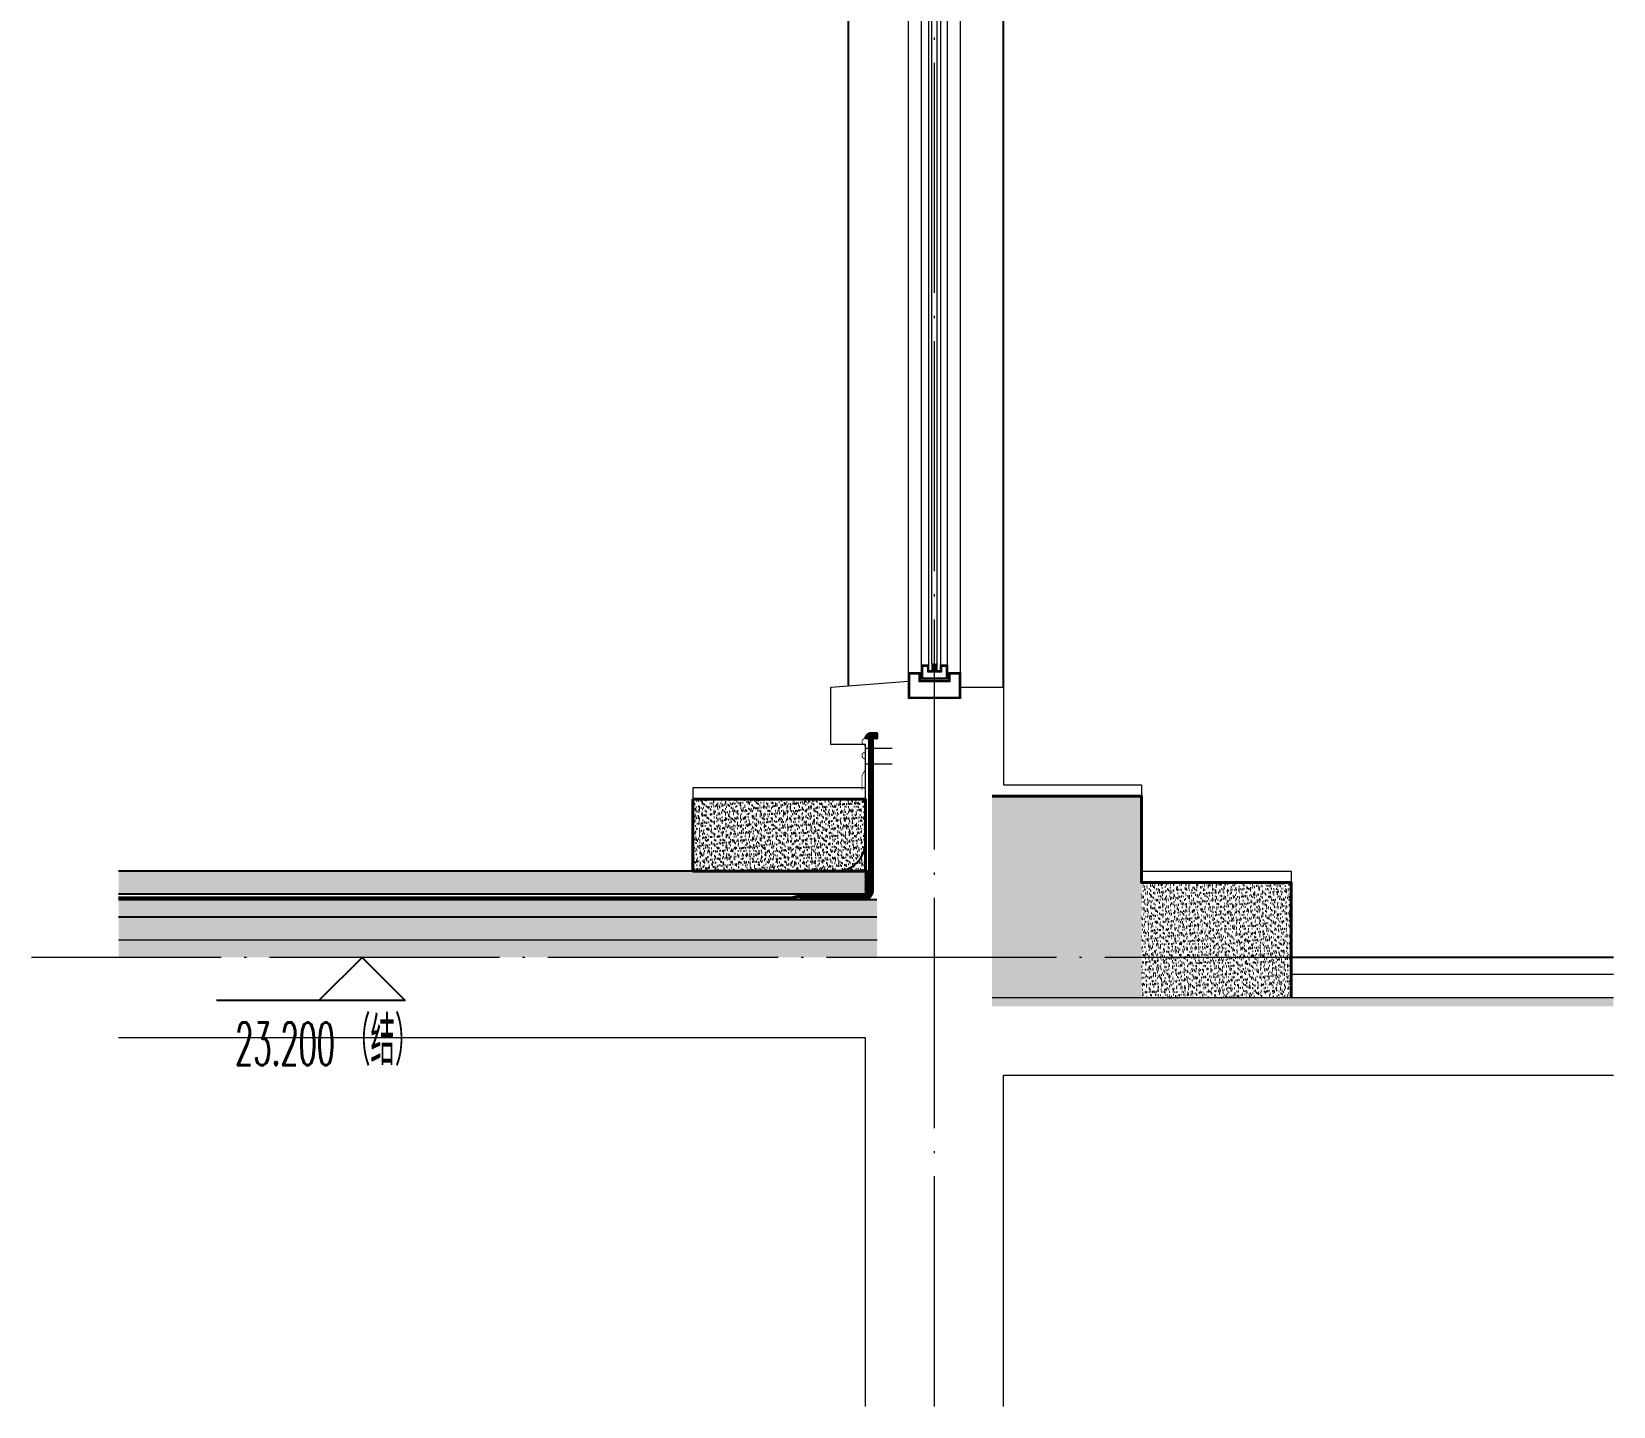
# Model space of a CAD drawing. Extents: x -518115 to 790560, y -210384 to 1628073.
# Drawn here: x 681655 to 684405, y -157481 to -155091 of the extents above; entities that cross this region are included whole.
import ezdxf

# ---------------------------------------------------------------- set-up
doc = ezdxf.new("R2010")
doc.units = 0
doc.header["$LTSCALE"] = 1000
doc.header["$MEASUREMENT"] = 0
doc.linetypes.add('DASH', pattern=[0.35, 0.25, -0.1])
doc.linetypes.add('DOTE', pattern=[2.4200000000000004, 2, -0.2, 0.02, -0.2])
for name, color, linetype in [('3-屋面构造层', 157, 'Continuous'), ('DIM_ELEV', 3, 'Continuous'), ('SURFACE', 6, 'Continuous'), ('看线', 251, 'Continuous'), ('立面-看线', 251, 'Continuous')]:
    doc.layers.add(name, color=color, linetype=linetype)
for name, color, linetype, lineweight in [('DOTE', 19, 'DOTE', 9), ('PUB_HATCH', 8, 'Continuous', 9), ('S_WINDOW', 144, 'Continuous', 15), ('WALL', 9, 'Continuous', 40), ('内粉刷', 37, 'Continuous', 9), ('细细', 250, 'Continuous', 0)]:
    doc.layers.add(name, color=color, linetype=linetype, lineweight=lineweight)
doc.styles.add('_TCH_DIM', font='SIMPLEX.shx', dxfattribs={"width": 0.7, "bigfont": 'GBCBIG.shx'})
pattern_1 = [(315.0000000000001, (-439411.4025467164, 49780.52956982606), (-1.767766952966368, -1.76776695296637), []), (315.0000000000001, (-439410.2240354163, 49780.52956982606), (-1.767766952966368, -1.76776695296637), [])]

# ---------------------------------------------------------------- blocks, each defined once
blk = doc.blocks.new('FGHFG4334GDFGDFFGGGGGGDFG4G')
at = {"layer": 'SURFACE', "const_width": 2.25}
for points in [[(46.50594613142312, -2.328306436538696e-10), (0, 0)], [(46.50594613142312, -27.64099938771687), (0, -27.64099938748404)]]:
    blk.add_lwpolyline(points, dxfattribs=at)
at = {"layer": 'SURFACE', "const_width": 1.5}
blk.add_lwpolyline([(46.50594613142312, 17.19615260045975, -0.9999999995343386), (46.50594613142312, 5.196152600459754), (46.50594613142312, -6.803847399540246, -0.9999999995343386), (46.50594613142312, -18.80384739954025), (46.50594613142312, -36.80384739954025), (52.50594613142312, -47.99999982025474), (52.50594613188878, -72.80384739907458)], format="xyb", dxfattribs=at)

msp = doc.modelspace()

# ---------------------------------------------------------------- hatches: boundary and pattern name
at = {"layer": '3-屋面构造层'}
h = msp.add_hatch(dxfattribs=at)
h.set_pattern_fill('隔热材料01', color=256, scale=7.692307726157686, style=0)
h.set_pattern_definition([(270, (-1295785.248150255, -1042599.795316617), (3.846153863078843, -7.065270026171597e-16), [0.3859807709292772, -3.460173092149565]), (270, (-1295788.129592576, -1042599.795316617), (3.846153863078843, -7.065270026171597e-16), [0.3859807709292772, -3.460173092149565]), (90, (-1295786.167150259, -1042602.405239706), (-3.846153863078843, 2.355090008723865e-16), [0.3859807709292772, -3.460173092149565]), (90, (-1295787.210611803, -1042602.405239706), (-3.846153863078843, 2.355090008723865e-16), [0.3859807709292772, -3.460173092149565]), (180, (-1295784.764861792, -1042603.023355093), (-4.710180017447732e-16, -3.846153863078842), [3.848019247702437, 0.001865384623593239]), (135, (-1295785.838496412, -1042602.830374323), (2.135044287520562e-16, 3.846144174701212), [0.32830769375241, -5.110980791721634]), (116.56505, (-1295782.224496396, -1042602.598220476), (8.679276333293947e-06, 3.846148741623309), [0.2157692317187194, -8.38450003689584]), (116.56505, (-1295786.070650259, -1042602.598220476), (8.679276333293947e-06, 3.846148741623309), [0.2157692317187194, -8.38450003689584]), (153.43495, (-1295781.606381009, -1042603.023355093), (-8.6792763309454e-06, 3.846148741623309), [0.431538463437446, -8.16873080517726]), (153.43495, (-1295785.452534872, -1042603.023355093), (-8.6792763309454e-06, 3.846148741623309), [0.431538463437446, -8.16873080517726]), (63.43495000000001, (-1295782.320996396, -1042602.019258935), (-8.67927633286694e-06, 3.846148741623309), [2.054923085965763, -6.545346182648943]), (63.43495000000001, (-1295786.167150259, -1042602.019258935), (-8.67927633286694e-06, 3.846148741623309), [2.054923085965763, -6.545346182648943]), (116.56505, (-1295781.401996392, -1042599.795316617), (8.679276333293947e-06, 3.846148741623309), [0.2157692317187194, -8.38450003689584]), (116.56505, (-1295785.248150255, -1042599.795316617), (8.679276333293947e-06, 3.846148741623309), [0.2157692317187194, -8.38450003689584]), (135, (-1295785.344650256, -1042599.602335847), (2.135044287520562e-16, 3.846144174701212), [0.32830769375241, -5.110980791721634]), (153.43495, (-1295781.73065024, -1042599.370182), (-8.6792763309454e-06, 3.846148741623309), [0.431538463437446, -8.16873080517726]), (153.43495, (-1295785.576804103, -1042599.370182), (-8.6792763309454e-06, 3.846148741623309), [0.431538463437446, -8.16873080517726]), (45, (-1295788.033092575, -1042599.602335847), (2.135044287520562e-16, 3.846144174701212), [0.3283076937524101, -5.110980791721635]), (63.43495000000001, (-1295784.283438713, -1042599.795316617), (-8.67927633286694e-06, 3.846148741623309), [0.215769231718723, -8.384500036895982]), (63.43495000000001, (-1295788.129592576, -1042599.795316617), (-8.67927633286694e-06, 3.846148741623309), [0.215769231718723, -8.384500036895982]), (26.56504999999998, (-1295783.954804096, -1042599.370182), (8.67927633286694e-06, 3.846148741623309), [0.4315384634374462, -8.168730805177264]), (26.56504999999998, (-1295787.800957959, -1042599.370182), (8.67927633286694e-06, 3.846148741623309), [0.4315384634374462, -8.168730805177264]), (116.56505, (-1295783.36445794, -1042602.019258935), (8.679276333293947e-06, 3.846148741623309), [2.054923085965728, -6.545346182648828]), (116.56505, (-1295787.210611803, -1042602.019258935), (8.679276333293947e-06, 3.846148741623309), [2.054923085965728, -6.545346182648828]), (45, (-1295787.539246419, -1042602.830374323), (2.135044287520562e-16, 3.846144174701212), [0.3283076937524101, -5.110980791721635]), (63.43495000000001, (-1295783.460938709, -1042602.598220476), (-8.67927633286694e-06, 3.846148741623309), [0.215769231718723, -8.384500036895982]), (63.43495000000001, (-1295787.307092572, -1042602.598220476), (-8.67927633286694e-06, 3.846148741623309), [0.215769231718723, -8.384500036895982]), (26.56504999999998, (-1295784.079073327, -1042603.023355093), (8.67927633286694e-06, 3.846148741623309), [0.4315384634374462, -8.168730805177264]), (26.56504999999998, (-1295787.92522719, -1042603.023355093), (8.67927633286694e-06, 3.846148741623309), [0.4315384634374462, -8.168730805177264])])
edge = h.paths.add_edge_path()
edge.add_arc((683114.0645553338, -156319.5210745025), 9.230769271389224, 90.00000000232131, 180.0000000023213, ccw=False)
edge.add_line((683114.0645553333, -156310.2903052311), (683124.8337861499, -156310.2903052307))
edge.add_line((683124.8337861499, -156310.2903052307), (683124.8337861503, -156319.5210745021))
edge.add_line((683124.8337861503, -156319.5210745022), (683104.8337860623, -156319.521074503))
h = msp.add_hatch(dxfattribs=at)
h.set_pattern_fill('混凝土', color=256, scale=5, angle=-1.145762838157291, style=0)
h.set_pattern_definition([(48.85423716184272, (-1378546.732563939, -1086691.65599667), (35.79309909095693, -3.854096189547981), [3.75, -41.25]), (353.8542371618427, (-1378546.732563939, -1086691.65599667), (-6.184137843051141, 37.74081061115472), [3, -33]), (99.30563716184271, (-1378543.749805771, -1086691.977171122), (29.60898742232837, 33.88669106072903), [3.1870095, -35.0571056]), (45.0384371618427, (-1378546.532603927, -1086681.65799607), (53.18589730100116, -9.341323687111705), [5.625, -61.875]), (95.4898371618427, (-1378542.100446327, -1086682.436442492), (47.69771455917247, 47.76167945863907), [4.780514399999999, -52.58565]), (350.0384371618427, (-1378546.532603927, -1086681.65799607), (47.69767727589946, 47.76171671284821), [4.5, -49.5]), (19.85423716184271, (-1378541.58359363, -1086684.257476226), (29.43684693449651, -20.72370725831586), [3.75, -41.25]), (324.8542371618427, (-1378541.58359363, -1086684.257476226), (12.88833923098379, 36.00698624317217), [3, -33]), (70.30563716184272, (-1378539.130524151, -1086685.984453398), (42.32519773256788, 15.28324586336042), [3.187009499999982, -35.0571055999997]), (36.35423716184271, (-1378546.732563939, -1086691.65599667), (0.940698498801122, 16.62920732730076), [0, -32.59999999999999, 0, -33.5, 0, -33.125]), (6.354237161842708, (-1378546.732563939, -1086691.65599667), (13.5451798188694, 19.45362572053069), [0, -19.09999999999985, 0, -31.84999999999985, 0, -12.62499999999993]), (326.3542371618427, (-1378557.880334608, -1086691.433041257), (26.66323482308004, -1.661233809339271), [0, -12.5, 0, -39, 0, -51.75]), (316.3542371618427, (-1378562.879334908, -1086691.333061251), (29.25356332174018, 4.421178799928506), [0, -16.25, 0, -25.9, 0, -36.75])])
h.paths.add_polyline_path([(681806.5512022715, -156590.2903053804), (681806.5512022715, -156550.2903053804), (683104.8337874453, -156550.2903053768), (683104.8337845135, -156590.2903053768)])
h = msp.add_hatch(dxfattribs=at)
h.set_pattern_fill('隔热材料03', color=256, scale=12.5, style=0)
h.set_pattern_definition([(113.5779999999999, (-1796202.578170609, -668286.9269531621), (-0.008692621387955055, 6.269962076307432), [1.075, -0.5693124999999999, 2.837499999999999, -0.5693124999999999, 1.075, -0.6824999999999999]), (66.42000000000002, (-1796200.941108108, -668286.9269531621), (2.72778785077741, 6.042481274070449e-05), [1.075, -0.5693125, 2.840375, -0.5693125, 1.075, -0.6825]), (180, (-1796200.941108108, -668286.9269531621), (0, 6.25), [1.636625, -1.0910625]), (180, (-1796202.304983109, -668281.3019531621), (0, 6.25), [1.636625, -1.0910625]), (90, (-1796200.509420609, -668285.9378281622), (2.727749999999999, 1.670265153187096e-16), [0.5217499999999999, -5.728250000000001]), (90, (-1796201.873295609, -668282.8128281622), (2.727749999999999, 1.670265153187096e-16), [0.5217499999999999, -5.728250000000001]), (90, (-1796203.009420609, -668285.9378281622), (2.727749999999999, 1.670265153187096e-16), [0.5217499999999999, -5.728250000000001]), (90, (-1796204.373295609, -668282.8128281622), (2.727749999999999, 1.670265153187096e-16), [0.5217499999999999, -5.728250000000001])])
edge = h.paths.add_edge_path()
edge.add_line((683111.0837867217, -156550.2903056339), (683111.0837859794, -156586.244852616))
edge.add_arc((683104.8337859794, -156586.2448524685), 6.250000000116417, -89.9999999966115, -1.3498428188540856e-06, ccw=False)
edge.add_line((683104.8337859794, -156592.4948524687), (683104.8337859894, -156550.2903056324))
edge.add_line((683104.8337859897, -156550.2903056323), (683111.0837860807, -156550.2903056335))
h = msp.add_hatch(dxfattribs=at)
h.set_pattern_fill('焦渣矿渣', color=256, scale=4, angle=-1.145762838157291, style=0)
h.set_pattern_definition([(358.8542371618427, (-1378546.732563939, -1086681.65599667), (8.27546507245746, 13.69326162148875), [1.6, -14.4]), (298.8542371618427, (-1378546.732563939, -1086681.65599667), (15.99644496110448, -0.320132170134613), [1.6, -14.4]), (238.8542371618427, (-1378545.132883843, -1086681.687990272), (7.720979888647015, -14.01339379162337), [1.6, -14.4]), (268.8542371618427, (-1378540.333843555, -1086681.783971078), (15.8368329500859, -8.318336499028739), [2.4, -11.456]), (268.8542371618427, (-1378538.734163459, -1086681.81596468), (15.8368329500859, -8.318336499028739), [2.4, -11.456]), (268.8542371618427, (-1378537.134483363, -1086681.847958282), (15.8368329500859, -8.318336499028739), [2.4, -11.456])])
h.paths.add_polyline_path([(681806.5512022715, -156630.2903053788), (681806.551202271, -156600.2900325683), (683124.8285361131, -156600.2900325646), (683124.8285331804, -156630.290305375)])
h = msp.add_hatch(dxfattribs=at)
h.set_pattern_fill('加气混凝土', color=256, scale=5, style=0)
h.set_pattern_definition([(0, (-1378529.032563939, -1086709.95599667), (30, 60), [0, -60]), (0, (-1378564.132563939, -1086718.05599667), (30, 60), [0, -60]), (0, (-1378544.632563939, -1086718.65599667), (30, 60), [0, -60]), (0, (-1378523.332563939, -1086700.95599667), (30, 60), [0, -60]), (0, (-1378548.232563939, -1086721.65599667), (30, 60), [0, -60]), (0, (-1378517.332563939, -1086663.15599667), (30, 60), [0, -60]), (0, (-1378535.632563939, -1086667.95599667), (30, 60), [0, -60]), (0, (-1378526.032563939, -1086675.45599667), (30, 60), [0, -60]), (0, (-1378574.932563939, -1086676.65599667), (30, 60), [0, -60]), (0, (-1378545.532563939, -1086679.35599667), (30, 60), [0, -60]), (0, (-1378556.932563939, -1086694.65599667), (30, 60), [0, -60]), (0, (-1378556.332563939, -1086717.15599667), (30, 60), [0, -60]), (0, (-1378533.832563939, -1086719.55599667), (30, 60), [0, -60]), (0, (-1378517.332563939, -1086693.15599667), (30, 60), [0, -60]), (0, (-1378573.432563939, -1086702.45599667), (30, 60), [0, -60]), (0, (-1378568.332563939, -1086692.25599667), (30, 60), [0, -60]), (0, (-1378544.932563939, -1086696.45599667), (30, 60), [0, -60]), (0, (-1378553.332563939, -1086705.15599667), (30, 60), [0, -60]), (0, (-1378558.132563939, -1086685.35599667), (30, 60), [0, -60]), (0, (-1378550.632563939, -1086662.85599667), (30, 60), [0, -60]), (0, (-1378571.032563939, -1086715.05599667), (30, 60), [0, -60]), (0, (-1378538.032563939, -1086675.15599667), (30, 60), [0, -60]), (0, (-1378565.932563939, -1086674.25599667), (30, 60), [0, -60]), (0, (-1378570.732563939, -1086666.45599667), (30, 60), [0, -60]), (130.601294, (-1378521.018278139, -1086681.94171107), (-149.9999983430985, 180.0000007869767), [2.6341554, -1103.7111]), (18.4349488, (-1378525.303992339, -1086680.79885387), (149.999999446807, 59.99999955732223), [2.710524, -376.76279]), (90, (-1378525.303992339, -1086683.37028227), (30, 60), [2.5714284, -117.428565]), (161.565051, (-1378522.732563939, -1086684.22742547), (-150.0000007552608, 59.99999552724113), [2.710524, -376.76279]), (53.1301023, (-1378522.732563939, -1086684.22742547), (30.00000005671201, 59.99999997164399), [2.857143, -297.14285]), (135, (-1378520.446849539, -1086714.79884867), (-30.00000362661431, 59.99999593952013), [2.424366, -167.28126]), (45, (-1378523.875421139, -1086714.79884867), (29.9999998082377, 59.99999975789676), [2.424366, -167.28126]), (135, (-1378522.161135339, -1086716.51313867), (-30.00000362661431, 59.99999593952013), [2.424366, -167.28126]), (45, (-1378522.161135339, -1086716.51313867), (29.9999998082377, 59.99999975789676), [2.424366, -167.28126]), (116.565051, (-1378549.303989939, -1086674.51313927), (-5.219298673253547e-06, 119.9999967353521), [3.194382599999982, -63.88764999999971]), (180, (-1378550.732559939, -1086671.65599687), (-29.99999999999999, 60), [3.4285716, -56.571425]), (63.43494880000001, (-1378555.589703939, -1086674.51313927), (2.716145353076627e-07, 119.9999994186336), [3.1943826, -63.88765]), (116.565051, (-1378554.161133939, -1086677.37028227), (-5.219298673253547e-06, 119.9999967353521), [3.194382599999982, -63.88764999999971]), (0, (-1378554.161133939, -1086677.37028227), (30, 60), [3.4285716, -56.571425]), (63.43494880000001, (-1378550.732559939, -1086677.37028227), (2.716145353076627e-07, 119.9999994186336), [3.1943826, -63.88765]), (107.102728, (-1378526.732564139, -1086694.79885067), (-89.99999655924546, 300.0000004840144), [3.8861346, -1628.29025]), (143.972626, (-1378527.875421339, -1086691.08456807), (-569.999992773809, 419.9999995246334), [3.8861346, -812.202]), (180, (-1378531.018278339, -1086688.79885367), (-29.99999999999999, 60), [3.7142856, -56.28571]), (36.02737329999999, (-1378537.875420939, -1086691.08456807), (569.9999957876589, 419.9999954722194), [3.886134599999982, -812.2019999999953]), (71.5650511, (-1378539.018278139, -1086694.51313667), (90.00000046203284, 299.999999483479), [3.6140316, -375.85928]), (107.102728, (-1378537.875420939, -1086698.22742467), (-89.99999655924546, 300.0000004840144), [3.8861346, -1628.29025]), (143.972626, (-1378534.732563939, -1086700.51313667), (-569.999992773809, 419.9999995246334), [3.8861346, -812.202]), (0, (-1378534.732563939, -1086700.51313667), (30, 60), [3.7142856, -56.28571]), (36.02737329999999, (-1378531.018278339, -1086700.51313667), (569.9999957876589, 419.9999954722194), [3.886134599999982, -812.2019999999953]), (71.5650511, (-1378527.875421339, -1086698.22742467), (90.00000046203284, 299.999999483479), [3.6140316, -375.85928]), (150.255118, (-1378526.161135539, -1086666.79885407), (-90.00000021301362, 59.99999925650194), [2.303502, -481.43196]), (90, (-1378528.161135339, -1086667.94171067), (30, 60), [2.2857144, -117.714275]), (29.7448813, (-1378528.161135339, -1086667.94171067), (90.00000005300183, 59.99999971978212), [2.303502, -481.43196]), (116.565051, (-1378540.161135339, -1086709.37028267), (-5.219298673253547e-06, 119.9999967353521), [3.194382599999982, -63.88764999999971]), (168.690067, (-1378541.589706539, -1086706.51313667), (-270.00000020031, 59.99999849441089), [2.9137254, -608.96855]), (41.18592510000001, (-1378546.732563939, -1086707.94170667), (749.9999954558657, 659.9999942288417), [3.0371844, -1272.5802]), (90, (-1378546.732563939, -1086710.79885267), (30, 60), [2.857143, -117.14285]), (138.814074, (-1378544.446849539, -1086712.79885067), (-749.9999866690214, 660.0000042036299), [3.0371844, -1272.5802]), (16.6992442, (-1378544.446849539, -1086712.79885067), (989.999992551639, 299.9999968578065), [2.982945, -1249.85375]), (60.9453959, (-1378541.589706539, -1086711.94170867), (29.99999992038756, 59.99999946927048), [2.9416086, -1232.53395]), (109.983106, (-1378565.303991939, -1086684.22742547), (-150.0000005649931, 419.9999988885021), [3.344200199999981, -1401.21974999999]), (155.556045, (-1378566.446847939, -1086681.08456787), (-390.0000014866058, 179.9999962602965), [3.4522986, -1446.51315]), (24.4439547, (-1378572.732561939, -1086681.08456787), (390.0000001945477, 179.9999991342401), [3.4522986, -1446.51315]), (70.01689340000001, (-1378573.875417939, -1086684.22742547), (150.0000004522143, 419.9999989580724), [3.3442002, -1401.21975]), (109.983106, (-1378572.732561939, -1086687.37028247), (-150.0000005649931, 419.9999988885021), [3.344200199999981, -1401.21974999999]), (160.016893, (-1378569.589701939, -1086688.51313967), (-150.0000000881629, 59.99999726666744), [3.3442002, -698.93775]), (19.9831065, (-1378569.589701939, -1086688.51313967), (149.9999991764409, 59.99999990480279), [3.3442002, -698.93775]), (70.01689340000001, (-1378566.446847939, -1086687.37028247), (150.0000004522143, 419.9999989580724), [3.3442002, -1401.21975]), (122.005383, (-1378543.018278339, -1086689.65599687), (-30.000004026147, 59.99999693707862), [2.6954232, -563.3434000000001]), (18.4349488, (-1378547.018277939, -1086688.22742507), (149.999999446807, 59.99999955732223), [2.710524, -376.76279]), (90, (-1378547.018277939, -1086690.79885407), (30, 60), [2.5714284, -117.428565]), (161.565051, (-1378544.446849539, -1086691.65599667), (-150.0000007552608, 59.99999552724113), [2.710524, -376.76279]), (54.46232220000002, (-1378544.446849539, -1086691.65599667), (209.9999996957259, 299.9999995506066), [2.457807, -1029.82115]), (116.565051, (-1378560.446847939, -1086704.22742467), (-5.219298673253547e-06, 119.9999967353521), [3.194382599999982, -63.88764999999971]), (180, (-1378561.875417939, -1086701.37027867), (-29.99999999999999, 60), [3.142857, -56.85714]), (59.0362434, (-1378566.732561939, -1086704.22742467), (30.00000009765315, 59.99999970877774), [3.331972799999981, -696.3821999999951]), (120.963756, (-1378565.018277939, -1086707.08456467), (-30.00000409979644, 59.99999724465997), [3.3319728, -696.3821999999999]), (0, (-1378565.018277939, -1086707.08456467), (30, 60), [3.142857, -56.85714]), (63.43494880000001, (-1378561.875417939, -1086707.08456467), (2.716145353076627e-07, 119.9999994186336), [3.1943826, -63.88765])])
h.paths.add_polyline_path([(683124.8337859957, -156700.2903053455), (681806.551202272, -156700.290579609), (681806.551202271, -156670.2903067986), (683124.8337874612, -156670.2901455033)])
at = {"layer": '立面-看线'}
h = msp.add_hatch(dxfattribs=at)
h.set_pattern_fill('碎沙', color=256, scale=4)
h.set_pattern_definition([(37.50000000000001, (-118248.4060652945, -541862.2428163928), (-0.32000625919681, 9.788264746586847), [0, -7.7216, 0, -8.636000000000001, 0, -8.255]), (7.499999999999999, (-118248.4060652945, -541862.2428163928), (8.990465662760052, 14.33650201136708), [0, -4.1656, 0, -6.9596, 0, -2.667]), (327.5, (-118254.6544652946, -541862.2428163928), (15.81984740482916, 0.028743693570914), [0, -2.54, 0, -9.144, 0, -11.938]), (317.5, (-118254.6544652946, -541862.2428163928), (15.27112904944595, 4.458586465144325), [0, -1.27, 0, -5.9944, 0, -6.858])])
h.paths.add_polyline_path([(683104.8337861089, -156550.2903056337), (683104.8338864933, -156425.2814268996), (682804.8338363258, -156425.2814267486), (682804.833735892, -156550.2903055301)])
h = msp.add_hatch(dxfattribs=at)
h.set_pattern_fill('碎沙', color=256, scale=4)
h.set_pattern_definition([(37.50000000000001, (-117808.4060654137, -541784.5761501219), (-0.32000625919681, 9.788264746586847), [0, -7.7216, 0, -8.636000000000001, 0, -8.255]), (7.499999999999999, (-117808.4060654137, -541784.5761501219), (8.990465662760052, 14.33650201136708), [0, -4.1656, 0, -6.9596, 0, -2.667]), (327.5, (-117814.6544654138, -541784.5761501219), (15.81984740482916, 0.028743693570914), [0, -2.54, 0, -9.144, 0, -11.938]), (317.5, (-117814.6544654138, -541784.5761501219), (15.27112904944595, 4.458586465144325), [0, -1.27, 0, -5.9944, 0, -6.858])])
edge = h.paths.add_edge_path()
edge.add_line((683584.833735804, -156770.2902433423), (683584.8338110569, -156420.2903051342))
edge.add_line((683584.8338110567, -156420.2903051342), (683324.8337609234, -156420.2903048321))
edge.add_line((683324.8337859901, -156425.2903049832), (683324.8337358, -156750.2903052629))
edge.add_line((683324.8337358016, -156770.2902433103), (683584.0599143784, -156770.2902433423))
h = msp.add_hatch(dxfattribs=at)
h.set_pattern_fill('碎沙', color=256, scale=4)
h.set_pattern_definition([(37.50000000000001, (-117468.4060654137, -542023.9094818138), (-0.32000625919681, 9.788264746586847), [0, -7.7216, 0, -8.636000000000001, 0, -8.255]), (7.499999999999999, (-117468.4060654137, -542023.9094818138), (8.990465662760052, 14.33650201136708), [0, -4.1656, 0, -6.9596, 0, -2.667]), (327.5, (-117474.6544654138, -542023.9094818138), (15.81984740482916, 0.028743693570914), [0, -2.54, 0, -9.144, 0, -11.938]), (317.5, (-117474.6544654138, -542023.9094818138), (15.27112904944595, 4.458586465144325), [0, -1.27, 0, -5.9944, 0, -6.858])])
h.paths.add_polyline_path([(683844.8337859997, -156770.2902433225), (683844.833798519, -156570.2903049822), (683584.8337859901, -156570.2903049831), (683584.8336856294, -156770.290243285)])
h = msp.add_hatch(dxfattribs=at)
h.set_pattern_fill('HONEY', color=256, scale=7)
h.set_pattern_definition([(0, (-2095448.006377894, -1458223.922701415), (16.66875, 9.623705), [11.1125, -22.225]), (120, (-2095448.006377894, -1458223.922701415), (-16.66874800852732, 9.623708449331868), [11.11249999999994, -22.22499999999988]), (59.99999999999999, (-2095448.006377894, -1458223.922701415), (1.991472681428519e-06, 19.24741344933186), [-22.225, 11.1125])])
h.paths.add_polyline_path([(683124.8337859939, -156670.2904182775), (681806.5512037388, -156670.290579609), (681806.5512008037, -156630.2902392875), (683124.8337845252, -156630.2900779558)])
h = msp.add_hatch(dxfattribs=at)
h.set_pattern_fill('HONEY', color=256, scale=7)
h.set_pattern_definition([(0, (-118024.4353529962, -542147.2427031011), (16.66875, 9.623705), [11.1125, -22.225]), (120, (-118024.4353529962, -542147.2427031011), (-16.66874800852732, 9.623708449331868), [11.11249999999997, -22.22499999999994]), (59.99999999999999, (-118024.4353529962, -542147.2427031011), (1.991472681428519e-06, 19.24741344933186), [-22.225, 11.1125])])
h.paths.add_polyline_path([(684404.8352393274, -156785.2902433811), (684404.8352428466, -156770.2902433099), (683324.8337858653, -156770.290243362), (683324.8337858653, -156785.2902433812)])
at = {"layer": '细细'}
h = msp.add_hatch(dxfattribs=at)
h.set_pattern_fill('金属', color=256, angle=1.272221872585407e-14, style=0)
h.set_pattern_definition(pattern_1)
h.paths.add_polyline_path([(683202.333786005, -156216.7916264359), (683202.333786005, -156191.7916264359), (683214.333786005, -156191.7916264359), (683214.333786005, -156201.7916264359), (683235.333786005, -156201.7916264359), (683235.333786005, -156191.7916264359), (683247.333786005, -156191.7916264359), (683247.333786005, -156216.7916264359)])
h.paths.add_polyline_path([(683245.333786005, -156214.7916264359), (683245.333786005, -156193.7916264359), (683237.333786005, -156193.7916264359), (683237.333786005, -156203.7916264359), (683212.333786005, -156203.7916264359), (683212.333786005, -156193.7916264359), (683204.333786005, -156193.7916264359), (683204.333786005, -156214.7916264359)], flags=16)
h = msp.add_hatch(color=256, dxfattribs=at)
edge = h.paths.add_edge_path()
edge.add_line((683229.333786005, -156201.7916264359), (683229.333786005, -156189.7916264359))
edge.add_arc((683224.833786005, -156181.49760124), 9.436146138645508, 241.5175465491522, 298.48245345084774, ccw=False)
edge.add_line((683220.333786005, -156189.7916264359), (683220.333786005, -156201.7916264359))
edge.add_arc((683224.833786005, -156210.0856516317), 9.436146138645508, 61.5175465491522, 118.4824534508478, ccw=False)
h = msp.add_hatch(dxfattribs=at)
h.set_pattern_fill('金属', color=256, angle=1.272221872585407e-14, style=0)
h.set_pattern_definition(pattern_1)
h.paths.add_polyline_path([(683269.833786005, -156205.290305349), (683249.833786005, -156205.290305349), (683249.833786005, -156218.7916264359), (683199.833786005, -156218.7916264359), (683199.833786005, -156205.290305349), (683179.833786005, -156205.290305349), (683179.833786005, -156250.290305349), (683269.833786005, -156250.290305349)])
h.paths.add_polyline_path([(683251.833786005, -156220.7916264359), (683251.833786005, -156207.290305349), (683267.833786005, -156207.290305349), (683267.833786005, -156248.290305349), (683181.833786005, -156248.290305349), (683181.833786005, -156207.290305349), (683197.833786005, -156207.290305349), (683197.833786005, -156220.7916264359)], flags=16)

# ---------------------------------------------------------------- linework, layer by layer
at = {"layer": '3-屋面构造层'}
for p, q in [((683111.0837868251, -156550.2903056339), (681806.551202271, -156550.2903056097)), ((683104.8337859794, -156550.2903056323), (683104.8337859794, -156592.4948524687)), ((683104.8450993289, -156590.2903053757), (681806.551202271, -156590.2903053785)), ((683124.8285346463, -156600.2900208439), (681806.551202271, -156600.2900497801)), ((683124.8285346477, -156630.2900208439), (681806.551202271, -156630.2900497801))]:
    msp.add_line(p, q, dxfattribs=at)
at = {"layer": '3-屋面构造层', "color": 251, "linetype": 'DASH', "ltscale": 0.05, "true_color": 0x636466, "const_width": 2.5}
for points in [[(682989.8339564892, -156597.4948524733), (683104.8337859799, -156597.4948524687, 0.4142135554582514), (683116.0837859794, -156586.2448527337), (683116.0837878127, -156319.5210744875)], [(682989.8339564892, -156593.7448524733), (683104.8337859799, -156593.7448524687, 0.4142135554582916), (683112.3337859794, -156586.2448526455), (683112.3337878127, -156319.5210743993)]]:
    msp.add_lwpolyline(points, format="xyb", dxfattribs=at)
at = {"layer": '3-屋面构造层', "color": 251, "true_color": 0x636466}
for points in [[(682989.8339564892, -156596.2448524733), (683104.8337859799, -156596.2448524687, 0.4142135554582615), (683114.8337859794, -156586.2448527043), (683114.8337878127, -156319.5210744579), (683117.3337878127, -156319.5210745171), (683117.3337859794, -156586.2448527632, -0.4142135554609713), (683104.8337859799, -156598.7448524687), (682989.8339564897, -156598.7448524733)], [(682989.8339564892, -156592.4948524733), (683104.8337859794, -156592.4948524687, 0.4142135554583157), (683111.0837859794, -156586.2448526159), (683111.0837878127, -156319.5210743697)], [(682989.8339564892, -156594.9948524733), (683104.8337859799, -156594.9948524687, 0.4142135554582744), (683113.5837859794, -156586.2448526748), (683113.5837878127, -156319.5210744286)]]:
    msp.add_lwpolyline(points, format="xyb", dxfattribs=at)
at = {"layer": '3-屋面构造层', "ltscale": 0.8}
msp.add_lwpolyline([(683104.8337860623, -156319.5210745028, -0.4142135623730951), (683114.0645553333, -156310.2903052309), (683124.8337861499, -156310.2903052306), (683124.8337861503, -156319.5210745019), (683104.8337860623, -156319.5210745028)], format="xyb", dxfattribs=at)
at = {"layer": '3-屋面构造层', "color": 251, "linetype": 'DASH', "ltscale": 0.05, "true_color": 0x636466, "const_width": 2.5}
for points in [[(682975.9354850858, -156597.4948524739), (681806.551202271, -156597.4948524757)], [(682989.8339564892, -156593.7448524733), (682975.9354850858, -156597.4948524739)]]:
    msp.add_lwpolyline(points, dxfattribs=at)
at = {"layer": '3-屋面构造层', "color": 251, "true_color": 0x636466}
for points in [[(682975.9354850858, -156596.2448524739), (681806.551202271, -156596.2448524757)], [(681806.551202271, -156598.7448524757), (682975.9354850863, -156598.7448524739)], [(682989.2748090414, -156592.6268837209), (682975.376337638, -156596.3768837216)], [(682976.4946325341, -156598.6128212262), (682990.3931039375, -156594.8628212257)]]:
    msp.add_lwpolyline(points, dxfattribs=at)
at = {"layer": '3-屋面构造层'}
msp.add_arc((683054.8337859128, -156500.2903056207), 49.99999999976717, 270, 359.9999986426333, dxfattribs=at)
at = {"layer": 'DIM_ELEV', "color": 3}
for p, q in [((682229.674447168, -156700.2903053636), (682154.674447168, -156775.2903053636)), ((682229.674447168, -156700.2903053636), (682304.674447168, -156775.2903053636)), ((682304.674447168, -156775.2903053636), (681976.674447168, -156775.2903053636))]:
    msp.add_line(p, q, dxfattribs=at)
at = {"layer": 'DOTE', "linetype": 'DOTE', "ltscale": 0.2}
for p, q in [((683224.833786005, -157481.0508965525), (683224.8349311188, -152700.2903051295)), ((684404.8350526298, -156700.2903053464), (681655.3590886084, -156700.2903053462))]:
    msp.add_line(p, q, dxfattribs=at)
at = {"layer": 'PUB_HATCH', "color": 215, "true_color": 0xa953a0}
msp.add_line((683324.8337858653, -156770.290243362), (684404.8352428466, -156770.2902432799), dxfattribs=at)
at = {"layer": 'S_WINDOW'}
for p, q in [((683179.833786005, -156205.290305349), (683179.833786005, -154095.290305349)), ((683269.833786005, -156205.290305349), (683269.833786005, -154095.290305349)), ((683202.333786005, -156191.7916264359), (683202.333786005, -154108.7889842621)), ((683247.333786005, -156191.7916264359), (683247.333786005, -154108.7889842621))]:
    msp.add_line(p, q, dxfattribs=at)
for points in [[(683202.333786005, -156216.7916264359), (683202.333786005, -156191.7916264359), (683214.333786005, -156191.7916264359), (683214.333786005, -156201.7916264359), (683235.333786005, -156201.7916264359), (683235.333786005, -156191.7916264359), (683247.333786005, -156191.7916264359), (683247.333786005, -156216.7916264359)], [(683204.333786005, -156214.7916264359), (683204.333786005, -156193.7916264359), (683212.333786005, -156193.7916264359), (683212.333786005, -156203.7916264359), (683237.333786005, -156203.7916264359), (683237.333786005, -156193.7916264359), (683245.333786005, -156193.7916264359), (683245.333786005, -156214.7916264359)], [(683179.833786005, -156250.290305349), (683179.833786005, -156205.290305349), (683199.833786005, -156205.290305349), (683199.833786005, -156218.7916264359), (683249.833786005, -156218.7916264359), (683249.833786005, -156205.290305349), (683269.833786005, -156205.290305349), (683269.833786005, -156250.290305349)], [(683181.833786005, -156248.290305349), (683181.833786005, -156207.290305349), (683197.833786005, -156207.290305349), (683197.833786005, -156220.7916264359), (683251.833786005, -156220.7916264359), (683251.833786005, -156207.290305349), (683267.833786005, -156207.290305349), (683267.833786005, -156248.290305349)]]:
    msp.add_lwpolyline(points, close=True, dxfattribs=at)
at = {"layer": 'WALL'}
msp.add_lwpolyline([(682804.8337861089, -156425.2814267486), (683104.8337861089, -156425.2814267486), (683104.8337861089, -156550.2903056257), (682804.8337861089, -156550.2903056257)], close=True, dxfattribs=at)
msp.add_lwpolyline([(683324.8337859901, -156420.2903049832), (683584.8337859901, -156420.2903049832), (683584.8337859901, -156570.2903049831), (683844.8337859892, -156570.2903049831), (683844.8337860036, -156770.2902433225)], dxfattribs=at)
at = {"layer": '内粉刷'}
msp.add_line((683124.8337859939, -156670.2901490714), (681806.551202271, -156670.2901654883), dxfattribs=at)
for points in [[(683104.8337860404, -156550.2903056337), (683104.833786141, -156330.2903052668), (683044.8337859422, -156330.2903054119), (683044.8337861401, -156230.2903053359), (683179.833786005, -156220.2903056436)], [(683269.833786005, -156230.2903058223), (683344.8337859901, -156230.2903059711), (683344.8337859901, -156400.2903049832)], [(683104.8337861182, -156405.2814268946), (682804.8337861089, -156405.2814267486), (682804.8337861089, -156550.2903056271)], [(683344.8337859901, -156400.2903049832), (683584.8337859901, -156400.2903049832), (683584.8337859901, -156550.2903049831), (683844.8337859892, -156550.2903049831), (683844.7640355857, -156730.2902433644)], [(684404.8352522313, -156730.290243385), (683844.8337859957, -156730.2902433644)], [(683104.8799353977, -157481.0508965525), (683104.8799353613, -156840.2903053223), (681806.5512022701, -156840.2903053469)], [(683344.8337840094, -157481.0508965529), (683344.8337840427, -156905.2903052581), (684404.8350526275, -156905.2903052829)]]:
    msp.add_lwpolyline(points, dxfattribs=at)
at = {"layer": '看线'}
for p, q in [((683344.8337859901, -156230.2903059711), (683344.8209675447, -154070.2902716615)), ((683074.8352923727, -154105.290104492), (683074.8352923727, -156227.0644018045))]:
    msp.add_line(p, q, dxfattribs=at)
at = {"layer": '看线', "color": 32}
msp.add_lwpolyline([(684404.8352592684, -156700.2973663214), (683844.7713826484, -156700.5127311652)], dxfattribs=at)
at = {"layer": '细细'}
for points in [[(683220.333786005, -156189.7916264359), (683220.333786005, -154098.7889842621)], [(683229.333786005, -156189.7916264359), (683229.333786005, -154098.7889842621)], [(683214.333786005, -154108.7889842621), (683214.333786005, -156191.7916264359)], [(683235.333786005, -154108.7889842621), (683235.333786005, -156191.7916264359)]]:
    msp.add_lwpolyline(points, dxfattribs=at)
msp.add_lwpolyline([(683229.333786005, -156201.7916264359), (683229.333786005, -156189.7916264359, -0.2538046539481282), (683220.333786005, -156189.7916264359), (683220.333786005, -156201.7916264359, -0.2538046539481283)], format="xyb", close=True, dxfattribs=at)

# ---------------------------------------------------------------- block references
at = {"layer": '3-屋面构造层', "color": 1, "xscale": -1}
msp.add_blockref('FGHFG4334GDFGDFFGGGGGGDFG4G', (683151.3397321686, -156336.717226965), dxfattribs=at)

# ---------------------------------------------------------------- texts
at = {"layer": 'DIM_ELEV', "color": 7, "style": '_TCH_DIM'}
for s, height, width, p in [('（结）', 84.39716312056737, 0.7, (682201.7325232695, -156887.8153053636)), ('23.200', 74.375, 0.4941176470588236, (682009.2325232695, -156887.8153053636))]:
    msp.add_text(s, height=height, dxfattribs=dict(at, width=width)).set_placement(p)

doc.saveas('drawing.dxf')
